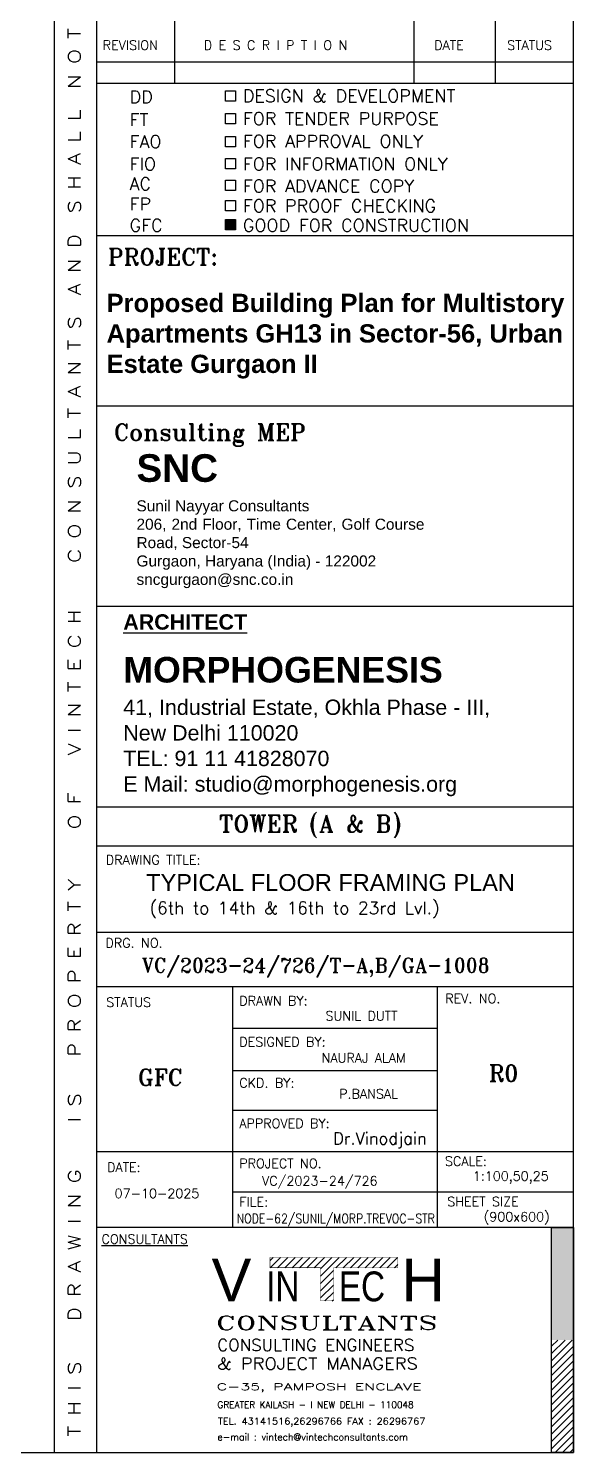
# Model space of a CAD drawing. Header units: millimetres. Extents: x 2061841 to 105821645, y -77612 to 48520811.
# Drawn here: x 2509721 to 2522870, y -2790 to 31550 of the extents above; entities that cross this region are included whole.
import ezdxf
from ezdxf.enums import TextEntityAlignment as Align

# ---------------------------------------------------------------- set-up
doc = ezdxf.new("R2010")
doc.units = ezdxf.units.MM
doc.header["$LTSCALE"] = 10
doc.header["$MEASUREMENT"] = 0
for name, color, linetype in [('BORDER', 5, 'Continuous'), ('SANCTION-A1 594X841$0$A1_Title Block_A-TITLE', 3, 'Continuous'), ('SHEET-TEXT', 7, 'Continuous')]:
    doc.layers.add(name, color=color, linetype=linetype)
doc.styles.add('K', font='swissek.ttf', dxfattribs={"height": 349})
doc.styles.add('PK', font='romand.shx', dxfattribs={"width": 0.7, "height": 225})
doc.styles.add('RT', font='romant.shx', dxfattribs={"height": 250})
doc.styles.add('s', font='romans.shx', dxfattribs={"width": 0.7, "height": 425})
doc.styles.add('SANCTION-A1 594X841$0$A1_Title Block$0$A1_Title Block$0$MAS-TXTL', font='arialbd.ttf')

msp = doc.modelspace()

# ---------------------------------------------------------------- hatches: boundary and pattern name
h = msp.add_hatch()
h.set_pattern_fill('ANGLE', color=256)
h.set_pattern_definition([(0, (2156286.213, -9153.702), (0, 6.985), [5.08, -1.905]), (90, (2156286.213, -9153.702), (-6.985, 4e-16), [5.08, -1.905])])
h.paths.add_polyline_path([(2512450.5, 13858.6), (2512450.5, 14315.8), (2512766, 14315.8), (2512766, 13858.6)], flags=9)
h.paths.add_polyline_path([(2512197.4, 13779.1), (2512197.4, 14387.5), (2512512.8, 14387.5), (2512512.8, 13779.1)], flags=9)
h = msp.add_hatch()
h.set_pattern_fill('ANGLE', color=256)
h.set_pattern_definition([(0, (2154185.799, -9153.702), (0, 6.985), [5.08, -1.905]), (90, (2154185.799, -9153.702), (-6.985, 4e-16), [5.08, -1.905])])
h.paths.add_polyline_path([(2514550.9, 13858.6), (2514550.9, 14315.8), (2514866.4, 14315.8), (2514866.4, 13858.6)], flags=9)
h.paths.add_polyline_path([(2514297.8, 13779.1), (2514297.8, 14387.5), (2514613.2, 14387.5), (2514613.2, 13779.1)], flags=9)
at = {"layer": 'SHEET-TEXT'}
for color, points in [(256, [(2514714.3, 26942.5), (2514471.3, 26942.5), (2514471.3, 26691.2), (2514714.3, 26691.2), (2514714.3, 26942.5)]), (3, [(2522870.4, 2632.8), (2522339.6, 2632.8), (2522339.6, -78.6), (2522870.4, -78.6), (2522870.4, 2632.8)])]:
    msp.add_hatch(color=color, dxfattribs=at).paths.add_polyline_path(points)
h = msp.add_hatch(dxfattribs=at)
h.set_pattern_fill('ANSI31', color=3, scale=1000, style=0)
h.set_pattern_definition([(45, (2429670.68, 81602.99), (-88.38835, 88.38835), [])])
h.paths.add_polyline_path([(2516765, 867.3), (2517077.3, 867.3), (2517077.3, 1663.4), (2518632.1, 1663.4), (2518632.1, 1914.3), (2515548.6, 1914.3), (2515548.6, 1666.8), (2516765, 1666.8), (2516765, 867.3)])
h = msp.add_hatch(dxfattribs=at)
h.set_pattern_fill('ANSI31', color=6, scale=1000, style=0)
h.set_pattern_definition([(45, (2387378.33, -12151.57), (-88.38835, 88.38835), [])])
h.paths.add_polyline_path([(2522870.4, -78.6), (2522339.6, -78.6), (2522339.6, -2789.9), (2522870.4, -2789.9), (2522870.4, -78.6)])

# ---------------------------------------------------------------- linework, layer by layer
at = {"layer": 'BORDER'}
for p, q in [((2510349.3, -2789.9), (2510349.3, 57210.1)), ((2511370.4, -2789.9), (2511370.4, 57210.1)), ((2522870.4, 30223.8), (2511370.4, 30223.8)), ((2522870.4, 26545.7), (2511370.4, 26545.7)), ((2522870.4, 22445.2), (2511370.4, 22445.2)), ((2522870.4, 17608.8), (2511370.4, 17608.8)), ((2522870.4, 12772.5), (2511370.4, 12772.5)), ((2522870.4, 11833.7), (2511370.4, 11833.7)), ((2511370.4, 9758.2), (2522870.4, 9758.2)), ((2522870.4, 8443.6), (2511370.4, 8443.6)), ((2514651.7, 2632.8), (2514651.7, 8443.6)), ((2519589.7, 2632.8), (2519589.7, 8443.6)), ((2519589.7, 7433.6), (2514651.7, 7433.6)), ((2514651.7, 6423.6), (2519589.7, 6423.6)), ((2514651.7, 5467.8), (2519589.7, 5467.8)), ((2511370.4, 4472.2), (2522870.4, 4472.2)), ((2522870.4, 2632.8), (2511370.4, 2632.8))]:
    msp.add_line(p, q, dxfattribs=at)
at = {"layer": 'BORDER', "color": 4}
for p, q in [((2513244.9, 32374.9), (2513244.9, 30223.8)), ((2519017.4, 32374.9), (2519017.4, 30223.8)), ((2520981.4, 32374.9), (2520981.4, 30223.8)), ((2511370.4, 30745.3), (2522870.4, 30745.3))]:
    msp.add_line(p, q, dxfattribs=at)
at = {"layer": 'BORDER', "color": 2}
msp.add_line((2514651.7, 3498.7), (2522870.4, 3498.7), dxfattribs=at)
at = {"layer": 'BORDER'}
for points in [[(2432870.4, -2789.9), (2522870.4, -2789.9), (2522870.4, 57210.1), (2432870.4, 57210.1)], [(2522339.6, -2789.9), (2522339.6, 2632.8), (2522870.4, 2632.8), (2522870.4, -2789.9)]]:
    msp.add_lwpolyline(points, close=True, dxfattribs=at)
at = {"layer": 'SHEET-TEXT', "color": 2}
for points in [[(2514471.3, 30046.7), (2514714.3, 30046.7), (2514714.3, 29795.4), (2514471.3, 29795.4)], [(2514471.3, 29497.6), (2514714.3, 29497.6), (2514714.3, 29246.3), (2514471.3, 29246.3)], [(2514471.3, 28948.5), (2514714.3, 28948.5), (2514714.3, 28697.3), (2514471.3, 28697.3)], [(2514471.3, 28412.6), (2514714.3, 28412.6), (2514714.3, 28161.3), (2514471.3, 28161.3)], [(2514471.3, 27890.8), (2514714.3, 27890.8), (2514714.3, 27639.5), (2514471.3, 27639.5)], [(2514471.3, 27400.8), (2514714.3, 27400.8), (2514714.3, 27149.5), (2514471.3, 27149.5)], [(2514471.3, 26943.7), (2514714.3, 26943.7), (2514714.3, 26692.4), (2514471.3, 26692.4)]]:
    msp.add_lwpolyline(points, close=True, dxfattribs=at)
at = {"layer": 'SHEET-TEXT', "color": 1, "const_width": 10.4}
msp.add_lwpolyline([(2518632.1, 1663.6), (2518632.1, 1914.3), (2515548.6, 1914.3), (2515548.6, 1666.8), (2516765, 1666.8), (2516765, 867.3), (2517077.3, 867.3), (2517077.3, 1663.4), (2518637.1, 1663.4)], dxfattribs=at)

# ---------------------------------------------------------------- texts
at = {"layer": 'SANCTION-A1 594X841$0$A1_Title Block_A-TITLE', "style": 'SANCTION-A1 594X841$0$A1_Title Block$0$A1_Title Block$0$MAS-TXTL'}
for s, p in [('Proposed Building Plan for Multistory', (2511605.3, 24711.2)), ('Apartments GH13 in Sector-56, Urban', (2511605.3, 23976.9)), ('Estate Gurgaon II', (2511605.3, 23242.6))]:
    msp.add_text(s, height=440.606, dxfattribs=at).set_placement(p)
at = {"layer": 'SANCTION-A1 594X841$0$A1_Title Block_A-TITLE', "linetype": 'ByBlock', "attachment_point": 1, "style": 'SANCTION-A1 594X841$0$A1_Title Block$0$A1_Title Block$0$MAS-TXTL'}
for s, insert, char_height, width in [('\\pxsm1,qj;{\\H2.5072x;\\C2;SNC\\P\\ps*;\\fArial|b0|i0|c0|p34;\\H0.39885x;\\C256;Sunil Nayyar Consultants\\P206, 2nd Floor, Time Center, Golf Course Road, Sector-54\\PGurgaon, Haryana (India) - 122002\\Psncgurgaon@snc.co.in}', (2512327, 21283.5), 265.956, 6926.024), ('{\\H1.5x;\\LARCHITECT\\P}\\P{\\H2.5x;\\C2;MORPHOGENESIS\\P\\fArial|b0|i0|c0|p34;\\H0.6x;\\C256;41, Industrial Estate, Okhla Phase - III, \\PNew Delhi 110020\\PTEL: 91 11 41828070\\PE Mail: studio@morphogenesis.org}', (2512007.8, 17423.3), 246.739, 13831.286)]:
    msp.add_mtext(s, dxfattribs=dict(at, insert=insert, char_height=char_height, width=width))
at = {"layer": 'SHEET-TEXT', "color": 1, "style": 'RT', "width": 0.948496}
msp.add_text('T H I S   D R A W I N G   I S   P R O P E R T Y   O F   V I N T E C H   C O N S U L T A N T S  A N D  S H A L L  N O T  B E  R E P R O D U C E D  O R  U S E D  W I T H O U T  W R I T T E N  P E R M I S S I O N.', height=300, rotation=90, dxfattribs=at).set_placement((2510979.6, -2399.9), (2510979.6, 56975.9), align=Align.FIT)
at = {"layer": 'SHEET-TEXT', "color": 2}
for s, height, style, p in [('REVISION', 225, 'PK', (2511511.8, 31035.7)), ('D E S C R I P T I O N', 225, 'PK', (2513950.2, 31035.7)), ('DATE', 225, 'PK', (2519508.9, 31035.7)), ('STATUS', 225, 'PK', (2521269.9, 31035.7)), ('PROJECT:', 400, 'RT', (2511639.6, 25841.4)), ('Consulting MEP', 400, 'RT', (2511784.2, 21614.5)), ('DRAWING TITLE:', 225, 'PK', (2511586.2, 11390.1)), ('DRG. NO.', 225, 'PK', (2511577.9, 9386.5)), ('REV. NO.', 225, 'PK', (2519774.8, 8046.4)), ('STATUS', 225, 'PK', (2511597.2, 7953.6)), ('DRAWN BY:', 225, 'PK', (2514806.4, 7991.4)), ('SUNIL DUTT', 225, 'PK', (2516887, 7627.4)), ('DESIGNED BY:', 225, 'PK', (2514806.4, 7000.8)), ('NAURAJ ALAM', 225, 'PK', (2516794.3, 6611.2)), ('CKD. BY:', 225, 'PK', (2514806.4, 6011.7)), ('P.BANSAL', 225, 'PK', (2517215.7, 5746.5)), ('APPROVED BY:', 225, 'PK', (2514806.4, 5033.6)), ('Dr.Vinodjain', 288.186, 's', (2517067.7, 4641.4)), ('DATE:', 225, 'PK', (2511617.4, 3975.4)), ('PROJECT NO.', 225, 'PK', (2514806.4, 4069.9)), ('SCALE:', 225, 'PK', (2519768.3, 4124.4)), ('VC/2023-24/726', 225, 'PK', (2515356.3, 3649.2)), ('1:100,50,25', 225, 'PK', (2520439.3, 3765.5)), ('07-10-2025', 225, 'PK', (2511798.5, 3347.5)), ('FILE:', 225, 'PK', (2514806.4, 3140.3)), ('SHEET SIZE ', 225, 'PK', (2519823.3, 3148.2)), ('(900x600)', 225, 'PK', (2520703.9, 2783.1)), ('%%UCONSULTANTS', 225, 'PK', (2511482.7, 2245.3))]:
    msp.add_text(s, height=height, dxfattribs=dict(at, style=style)).set_placement(p)
at = {"layer": 'SHEET-TEXT', "color": 2, "style": 'RT'}
for s, height, width, p in [('DD', 300, 1.03, (2512161.7, 29749.3)), ('DESIGN & DEVELOPMENT', 300, 1.03, (2514892.7, 29776.6)), ('FT', 300, 1.03, (2512161.7, 29200.2)), ('FOR TENDER PURPOSE', 300, 1.03, (2514892.7, 29227.5)), ('FAO  ', 300, 1.03, (2512161.7, 28671.4)), ('FOR APPROVAL ONLY', 300, 1.03, (2514892.7, 28681)), ('FIO  ', 300, 1.03, (2512161.7, 28130.9)), ('FOR INFORMATION ONLY', 300, 1.03, (2514892.7, 28130.9)), ('AC ', 300, 1.03, (2512161.7, 27653.1)), ('FOR ADVANCE COPY', 300, 1.03, (2514892.7, 27599.8)), ('FP  ', 300, 1.03, (2512161.7, 27165.8)), ('FOR PROOF CHECKING', 300, 1.03, (2514892.7, 27123.5)), ('GFC', 300, 1.03, (2512161.7, 26652.2)), ('GOOD FOR CONSTRUCTION', 300, 1.03, (2514892.7, 26652.2)), ('C-35, PAMPOSH ENCLAVE', 162.255, 1.728, (2514264.6, -1285.3)), ('GREATER KAILASH - I NEW DELHI - 110048  ', 162.255, 0.968, (2514280.6, -1718.5)), ('TEL. 43141516,26296766 FAX : 26296767', 162.255, 1.055, (2514291.4, -2117.2)), ('e-mail : vintech@vintechconsultants.com', 162.255, 1.01, (2514280.6, -2496.8))]:
    msp.add_text(s, height=height, dxfattribs=dict(at, width=width)).set_placement(p)
at = {"layer": 'SHEET-TEXT', "color": 1}
for s, height, style, p in [('TOWER (A & B)', 406.296, 'RT', (2514316, 12169.2)), ('(6th to 14th & 16th to 23rd Lvl.) ', 300, 'RT', (2512642.6, 10193.1)), ('V', 1031.3, 'K', (2514137.2, 855.4)), ('H', 1031.3, 'K', (2518722.1, 855.4))]:
    msp.add_text(s, height=height, dxfattribs=dict(at, style=style)).set_placement(p)
for s, height, style, width, p in [('VC/2023-24/726/T-A,B/GA-1008', 342, 'RT', 0.98, (2512456.8, 8788.8)), ('R0', 400, 'RT', 0.98, (2520829.3, 6157.3)), ('GFC', 400, 'RT', 0.98, (2512361.2, 6056.8)), ('IN', 719.51, 'K', 0.8, (2515455.3, 855.9)), ('EC', 719.51, 'K', 0.8, (2517207, 855.9)), ('CONSULTANTS', 334.597, 'RT', 1.6, (2514236.4, 167.2)), ('CONSULTING ENGINEERS', 284.847, 'RT', 1.03, (2514275.9, -341.5)), ('& PROJECT MANAGERS', 284.847, 'RT', 1.11, (2514275.9, -788.2))]:
    msp.add_text(s, height=height, dxfattribs=dict(at, style=style, width=width)).set_placement(p)
at = {"layer": 'SHEET-TEXT', "color": 2, "style": 'PK', "width": 0.768907}
msp.add_text('NODE-62/SUNIL/MORP.TREVOC-STR', height=225, dxfattribs=at).set_placement((2514744.4, 2740.6), (2519522.6, 2740.6), align=Align.FIT)
at = {"layer": 'SHEET-TEXT', "color": 1, "insert": (2512404.1, 11158.5, 0), "char_height": 406.296, "width": 11524.133, "attachment_point": 1, "style": 'RT'}
msp.add_mtext('{\\W1;\\fArial|b0|i0|c0|p34; TYPICAL FLOOR FRAMING PLAN}', dxfattribs=at)

doc.saveas('drawing.dxf')
